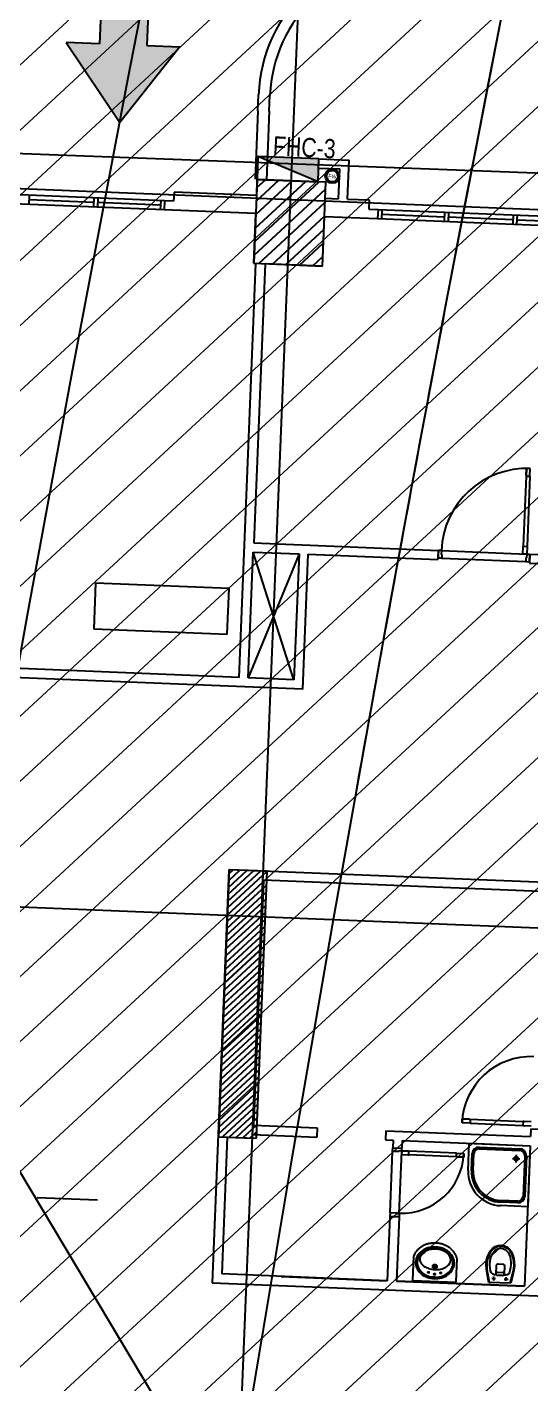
# Model space of a CAD drawing. Extents: x -678889171 to 586587, y -792238163 to 335485.
# Drawn here: x -678774048 to -678767444, y -791946020 to -791928249 of the extents above; entities that cross this region are included whole.
import ezdxf
from ezdxf.enums import TextEntityAlignment as Align

# ---------------------------------------------------------------- set-up
doc = ezdxf.new("R2010")
doc.units = 0
doc.header["$MEASUREMENT"] = 0
for name, color, linetype in [('A-FLOR-PATT', 252, 'Continuous'), ('A-SITE-PATT', 252, 'Continuous'), ('A-WALL', 252, 'Continuous')]:
    doc.layers.add(name, color=color, linetype=linetype)
doc.layers.add('BASEMENT3 LAYOUT$0$HATCH2', color=252, linetype='Continuous', lineweight=15)
doc.styles.add('Ground floor Towers$0$$Bas01-Rname$0$EN-SC', font='swissc.ttf')
doc.styles.add('Ground floor Towers$0$$Bas01-Rname$0$EN-SCL', font='swisscl.ttf')
doc.styles.add('Ground floor Towers$0$04-Ground Floor$0$V2-lower ground$0$LEVEL  FOR LICENSE LOWER GR$0$$LG- LEVEL$0$AR-SR', font='sarb.shx')
doc.styles.add('MtXpl_Arial_Unicode_', font='ARIALUNI.ttf')

# ---------------------------------------------------------------- blocks, each defined once
blk = doc.blocks.new('A$C61C61320')
at = {"layer": 'BASEMENT3 LAYOUT$0$HATCH2'}
h = blk.add_hatch(dxfattribs=at)
h.set_pattern_fill('ANSI31', color=256, scale=5000, style=0)
h.set_pattern_definition([(45, (1320016.062358054, 343948.7931753235), (-441.9417382415922, 441.9417382415922), [])])
h.paths.add_polyline_path([(11086.00013759569, 20764.88754983409), (-87874.57371154218, 20764.88754983409), (-87874.57371154218, -14411.92520058152), (11086.00013759569, -14411.92520058152)])
blk = doc.blocks.new('GR')
at = {"layer": 'A-FLOR-PATT'}
h = blk.add_hatch(color=256, dxfattribs=at)
h.dxf.hatch_style = 1
h.paths.add_polyline_path([(21576.7469316721, 256697.6416863799), (21142.19479972124, 256697.6416864097), (21142.19479993731, 258252.2625812888), (20519.82089398056, 258252.2625813186), (20519.82089383155, 256697.6416864693), (20085.2687619105, 256697.6416864693), (20831.00784666836, 255676.1290380955)])
blk.add_hatch(color=256, dxfattribs=at).paths.add_polyline_path([(22656.62808435335, 255305.378316625), (23456.62808435335, 255305.378316625), (23456.62808435335, 255005.378316625)])
for p, q in [((49525, 196905), (245.3918416806846, 272191.5239476775)), ((23105, 225220), (23105, 268485)), ((20519.82089398056, 258252.2625813186), (20519.82089383155, 256697.6416864693)), ((21142.19479993731, 258252.2625812888), (21142.19479972124, 256697.6416864097)), ((20519.82089383155, 256697.6416864693), (20085.2687619105, 256697.6416864693)), ((20085.2687619105, 256697.6416864693), (20831.00784666836, 255676.1290380955)), ((21576.7469316721, 256697.6416863799), (20831.00784666836, 255676.1290380955)), ((21142.19479972124, 256697.6416864097), (21576.7469316721, 256697.6416863799)), ((22631.07587639528, 255903.7706860236), (22631.07587639522, 256113.0376232085)), ((22781.07587639528, 255903.7706860236), (22781.07587639522, 256113.0376232085)), ((22631.07587639528, 255903.7706860236), (22631.07587639522, 255006.1949769671, -2.233923423716186e-07)), ((22781.07587639528, 255903.7706860236), (22781.07587639522, 255006.1949769671, -2.233923423716186e-07)), ((11156.56751948255, 255196.699353244), (93119.86647302075, 255419.2855674157)), ((11158.08562406938, 255197.9860199755), (93236.15672916308, 255420.6398325165)), ((23456.62808435335, 255305.378316625), (22656.62808435335, 255305.378316625)), ((22656.62808435335, 255305.378316625), (22656.62808435335, 255005.378316625)), ((23456.62808435335, 255005.378316625), (22656.62808435335, 255305.378316625)), ((22658.85198037428, 255306.1949404926), (22778.85198037428, 255306.1949404926)), ((23456.62808435335, 255306.1949404926), (23853.89288250389, 255306.1949404926)), ((23456.62808435335, 255186.1949404926), (23456.62808435335, 255306.1949404926)), ((23456.62808435335, 255005.378316625), (23456.62808435335, 255305.378316625)), ((23853.89288250389, 254796.1948138913), (23853.89288250389, 255306.1949404926)), ((23456.62808435335, 255186.1949404926), (23733.89288250389, 255186.1949404926)), ((23733.89288250389, 254795.3781949756), (23733.89288250389, 255186.1949404926)), ((22656.11677852478, 255006.1949404926), (22656.11677852479, 254796.1948188426)), ((22656.62808435335, 255005.378316625), (23456.62808435335, 255005.378316625)), ((22658.85198037428, 255005.378316625), (22658.85198037428, 253905.378316625)), ((23558.85198037428, 255005.378316625), (22658.85198037428, 255005.378316625)), ((22658.85198037419, 254898.2854199134), (22765.94487708597, 255005.3783166251)), ((22658.85198037419, 254721.5087246167), (22942.72157238261, 255005.3783166251)), ((22658.85198037419, 254544.7320293201), (23119.49826767924, 255005.3783166251)), ((22658.85198037419, 254367.9553340235), (23296.27496297588, 255005.3783166251)), ((22658.85198037419, 254191.1786387268), (23473.05165827251, 255005.3783166251)), ((22658.85198037419, 254014.4019434302), (23558.85198037419, 254914.4019434302)), ((23558.85198037428, 253905.378316625), (23558.85198037428, 255005.378316625)), ((58315, 254755), (-5985, 254755)), ((21455.77365616492, 254676.1949437684), (16056.90292327977, 254676.1949437463)), ((19680.77365616483, 254676.1949437682, 1.721584986934265e-08), (19680.77365616483, 254556.196742461, 1.721584986934265e-08)), ((20530.77365616515, 254676.1969560361, -1.800267252071571e-08), (20530.77365616514, 254556.1987547291, -1.800267252071571e-08)), ((20580.77365616514, 254676.1969560363, -1.800267252071571e-08), (20580.77365616514, 254556.1987547291, -1.800267252071571e-08)), ((21405.77365616492, 254676.1949437682, -1.721584592373406e-08), (21405.77365616492, 254556.1967424428, -1.721584592373406e-08)), ((21455.77365616492, 254676.1949437684), (21455.77365616492, 254556.1948188426)), ((21575.77365616492, 254676.1948188426), (21455.77365616492, 254676.1948188426)), ((22656.1167785248, 254796.1948188426), (21575.77365616492, 254796.1948188426)), ((21575.77365616492, 254796.1948188426), (21575.77365616492, 254676.1948188426)), ((22726.60504886584, 253905.3783166252), (23558.85198037419, 254737.6252481336)), ((23558.85198037428, 254796.194156923, -2.109626046174238e-08), (23733.89288250389, 254796.194546687, -8.673951717662414e-09)), ((23853.89288250389, 254796.1948138913), (24137.34937774473, 254796.1954450645, 1.995856267017845e-08)), ((24137.34937774473, 254796.1954450645), (24137.34937774473, 254676.1954450642)), ((24137.34937774473, 254676.1954450642), (24257.34937774294, 254676.1957122684, 3.078778942235461e-08)), ((24256.22060030595, 254676.1949437717, 3.079217643711663e-08), (29655.09133319111, 254676.1949437495, 3.079217643711663e-08)), ((24257.34937774473, 254676.1949136275), (24257.34937774473, 254556.1957122681)), ((24306.22060030595, 254676.1949437715, 1.357633051338257e-08), (24306.22060030595, 254556.1967424461, 1.357633051338257e-08)), ((25131.22060030574, 254676.1969560396, 1.278950391640092e-08), (25131.22060030574, 254556.1987547324, 1.278950391640092e-08)), ((25181.22060030572, 254676.1969560394, 1.278950391640092e-08), (25181.22060030574, 254556.1987547324, 1.278950391640092e-08)), ((26031.22060030604, 254676.1949437715, 4.800802630645928e-08), (26031.22060030604, 254556.1967424643, 4.800802630645928e-08)), ((26081.22060030603, 254676.1949437713, 4.800802630645928e-08), (26081.22060030604, 254556.1967424643, 4.800802630645928e-08)), ((21455.77365616542, 254556.1949437684), (16056.90292328026, 254556.1949437463)), ((20530.77365616515, 254616.1949437647), (19680.77365616483, 254616.1949437612)), ((21405.77365616492, 254616.1949437682), (20580.77365616514, 254616.1949437649)), ((22656.1167785248, 254556.1948188426), (21455.77365616492, 254556.1948188426)), ((22656.1167785248, 254556.1948188426), (22656.11677852483, 253905.3783166251)), ((22903.38174416247, 253905.3783166252), (23558.85198037419, 254560.8485528369)), ((23558.85198037427, 254556.1941569223, -2.281002596980218e-08), (24257.34937774473, 254556.1957122681, 3.078778942235291e-08)), ((23558.85198037427, 253905.378316625), (23558.85198037427, 254556.1941569223, 3.476237583180633e-09)), ((24256.22060030546, 254556.1949437717, 3.079217643711663e-08), (29655.09133319061, 254556.1949437495, 3.079217643711663e-08)), ((24306.22060030595, 254616.1949437715, 3.079217643711663e-08), (25131.22060030574, 254616.1949437681, 3.079217643711663e-08)), ((25181.22060030572, 254616.194943768, 3.079217643711663e-08), (26031.22060030604, 254616.1949437645, 3.079217643711663e-08)), ((26081.22060030604, 254616.1949437643, 3.079217643711663e-08), (26931.22060030604, 254616.1949437608, 3.079217643711663e-08)), ((23080.1584394591, 253905.3783166252), (23558.85198037419, 254384.0718575403)), ((23256.93513475574, 253905.3783166252), (23558.85198037419, 254207.2951622437)), ((23433.71183005237, 253905.3783166252), (23558.85198037419, 254030.518466947)), ((22656.11677852484, 253905.378316625), (22686.11665927805, 253905.378316625)), ((22658.85198037428, 253905.378316625), (23558.85198037428, 253905.378316625)), ((22686.11665927804, 248476.1967591683), (22686.11665927804, 253905.378316625)), ((23558.85198037427, 253905.378316625), (22806.11665927805, 253905.378316625)), ((22806.11665927805, 253905.3783166251), (22806.11665927804, 250246.196759169)), ((26388.71065486905, 251366.1967585214), (26338.71065486907, 251366.1967577123)), ((26338.71065486907, 251366.1967577123), (26338.71065627683, 251279.1967577124)), ((26338.71065627683, 251279.1967577124), (26338.71065486907, 251366.1967577123)), ((26338.71065486907, 251366.1967577123), (26338.71065648719, 251266.1967577124)), ((26388.71065648717, 251266.1967585215), (26388.71065486905, 251366.1967585214)), ((26338.71065648719, 251266.1967577124), (26388.71065648717, 251266.1967585215)), ((26338.71065648718, 251266.1967577124), (26338.71067137386, 250346.1967577126)), ((26388.71065648716, 251266.1967585215), (26388.71067137385, 250346.1967585217)), ((22806.11665927804, 250246.196759169), (25228.71067299195, 250246.196759169)), ((25228.71067299195, 250246.196759169), (25228.71067299195, 250126.196759169)), ((25228.7106746104, 250146.1967397516), (25228.71067299227, 250246.1967397516)), ((25268.71067299226, 250246.1967403988), (25228.71067299227, 250246.1967397516)), ((25268.71067299226, 250246.1967403988), (26388.71067299197, 250246.1967585217)), ((25268.71067299226, 250246.1967403988), (25268.71067380132, 250196.1967403988)), ((26338.71067137386, 250346.1967577126), (26388.71067137385, 250346.1967585217)), ((26338.71067158422, 250333.1967577126), (26338.71067137386, 250346.1967577126)), ((26338.71067299198, 250246.1967577126), (26338.71067158422, 250333.1967577126)), ((26388.71067299197, 250246.1967585217), (26338.71067299198, 250246.1967577126)), ((26388.71067137385, 250346.1967585217), (26388.71067299197, 250246.1967585217)), ((26388.71067299196, 250246.1967585217), (26388.71067380102, 250196.1967585217)), ((26388.71067299196, 250246.1967585217), (26428.71067299195, 250246.196759169)), ((26428.71067299195, 250246.196759169), (26748.71067299195, 250246.196759169)), ((26428.71067461007, 250146.196759169), (26428.71067299195, 250246.196759169)), ((26428.71067299195, 250246.196759169), (26428.71067299195, 250126.196759169)), ((22806.11665927804, 250126.1967755901), (23406.11661411898, 250126.19677559)), ((22806.11665927804, 248476.1967591683), (22806.11665927805, 250126.1967755901)), ((23406.11661411898, 250126.19677559), (22806.116659279, 248476.196759168)), ((23406.11661411898, 248476.196759168), (22806.116659279, 250126.19677559)), ((23406.11661411898, 250126.1967755901), (23406.11661411898, 248476.1967591683)), ((23526.11689777159, 248356.1967625763), (23526.11689777159, 250126.196759169)), ((23526.11689777159, 250126.196759169), (25228.71067299195, 250126.196759169)), ((25278.71067461038, 250146.1967405607), (25228.7106746104, 250146.1967397516)), ((25268.71067380132, 250196.1967403988), (25278.71067380132, 250196.1967405606)), ((25278.71067380132, 250196.1967405606), (25278.71067461038, 250146.1967405607)), ((25278.71067461037, 250146.1967405607), (26378.71067461008, 250146.19675836)), ((26378.71067380102, 250196.1967583599), (26378.71067461008, 250146.19675836)), ((26388.71067380102, 250196.1967585217), (26378.71067380102, 250196.1967583599)), ((26378.71067461008, 250146.19675836), (26428.71067461007, 250146.196759169)), ((26428.71067299195, 250126.196759169), (27188.71067299195, 250126.196759169)), ((22507.08061142786, 249636.3627278721), (20757.08098166853, 249636.3627278721)), ((20757.08098166853, 249636.3627278721), (20757.08098166853, 249036.3627278721)), ((22507.08061142786, 249036.3627278721), (22507.08061142786, 249636.3627278721)), ((20757.08098166853, 249036.3627278721), (22507.08061142786, 249036.3627278721)), ((22686.11665927804, 248476.1967591683), (19443.07875332521, 248476.1967591683)), ((23406.11661411898, 248476.1967591683), (22806.11665927804, 248476.1967591683)), ((23526.11689777159, 248356.1967625763), (19443.07875332521, 248356.1968155094)), ((30961.30456203951, 245956.1905616907), (22656.11677852474, 245956.1905616908)), ((22656.11677852474, 245956.1905616908), (22656.11677852474, 240541.5649871523)), ((22658.85198037434, 245955.3686088789), (22658.85198037434, 242455.3686088789)), ((23158.85198037434, 245955.3684376106), (22658.85198037434, 245955.3686088789)), ((22658.8519803743, 245904.4673244365), (22709.75324738103, 245955.3685914432)), ((22658.8519803743, 245814.6647632258), (22799.5557778311, 245955.3685606826)), ((22658.85198037428, 245724.8622020151), (22889.35830828117, 245955.368529922)), ((22658.85198037428, 245635.0596408044), (22979.16083873122, 245955.3684991613)), ((22658.85198037431, 245545.2570795937), (23068.96336918129, 245955.3684684007)), ((22658.8519803743, 245455.454518383), (23158.76589963135, 245955.3684376401)), ((23158.85198037434, 242455.3684376106), (23158.85198037434, 245955.3684376106)), ((22658.8519803743, 245365.6519571723), (23158.85198037435, 245865.6519571724)), ((26748.71067028212, 245836.1905616907), (23112.13175850685, 245836.1905616908)), ((23112.13175850685, 245836.1905616908), (23112.13175850686, 242623.8802884625)), ((22658.8519803743, 245275.8493959616), (23158.85198037438, 245775.8493959617)), ((22658.85198037428, 245186.0468347509), (23158.85198037437, 245686.046834751)), ((22658.85198037428, 245096.2442735402), (23158.85198037437, 245596.2442735403)), ((22658.85198037431, 245006.4417123295), (23158.85198037437, 245506.4417123296)), ((58315, 245355), (-5250, 245355)), ((22658.8519803743, 244916.6391511189), (23158.85198037435, 245416.6391511189)), ((22658.8519803743, 244826.8365899082), (23158.85198037435, 245326.8365899082)), ((22658.8519803743, 244737.0340286975), (23158.85198037438, 245237.0340286975)), ((22658.85198037428, 244647.2314674868), (23158.85198037437, 245147.2314674869)), ((22658.85198037428, 244557.4289062761), (23158.85198037437, 245057.4289062762)), ((22658.85198037431, 244467.6263450654), (23158.85198037437, 244967.6263450655)), ((22658.8519803743, 244377.8237838547), (23158.85198037435, 244877.8237838548)), ((22658.8519803743, 244288.021222644), (23158.85198037435, 244788.0212226441)), ((22658.8519803743, 244198.2186614333), (23158.85198037438, 244698.2186614334)), ((22658.85198037428, 244108.4161002226), (23158.85198037437, 244608.4161002227)), ((22658.85198037428, 244018.6135390119), (23158.85198037437, 244518.613539012)), ((22658.85198037431, 243928.8109778012), (23158.85198037437, 244428.8109778013)), ((22658.8519803743, 243839.0084165906), (23158.85198037435, 244339.0084165906)), ((22658.8519803743, 243749.2058553799), (23158.85198037435, 244249.2058553799)), ((22658.8519803743, 243659.4032941692), (23158.85198037438, 244159.4032941692)), ((22658.85198037428, 243569.6007329585), (23158.85198037437, 244069.6007329586)), ((22658.85198037428, 243479.7981717478), (23158.85198037437, 243979.7981717479)), ((22658.85198037431, 243389.9956105371), (23158.85198037437, 243889.9956105372)), ((22658.8519803743, 243300.1930493264), (23158.85198037435, 243800.1930493265)), ((22658.8519803743, 243210.3904881157), (23158.85198037435, 243710.3904881158)), ((22658.8519803743, 243120.587926905), (23158.85198037438, 243620.5879269051)), ((22658.85198037428, 243030.7853656943), (23158.85198037437, 243530.7853656944)), ((22658.85198037428, 242940.9828044836), (23158.85198037437, 243440.9828044837)), ((22658.85198037431, 242851.1802432729), (23158.85198037437, 243351.180243273)), ((22658.8519803743, 242761.3776820623), (23158.85198037435, 243261.3776820623)), ((22658.8519803743, 242671.5751208516), (23158.85198037438, 243171.5751208516)), ((22658.8519803743, 242581.7725596409), (23158.85198037438, 243081.7725596409)), ((22658.85198037428, 242491.9699984302), (23158.85198037437, 242991.9699984303)), ((22712.03999857107, 242455.3554554163), (23158.8519803744, 242902.1674372196)), ((22801.82035698809, 242455.3332526226), (23158.85198037437, 242812.3648760089)), ((25843.44765294148, 242765.9857003465), (25843.44765294148, 242818.617271122)), ((25843.44765294148, 242818.617271122), (25935.02658609083, 242818.617271122)), ((25935.02658609083, 242818.617271122), (25843.44765294148, 242818.617271122)), ((25843.44765294148, 242818.617271122), (25948.71079449265, 242818.617271122)), ((25948.71079449265, 242765.9857003465), (25843.44765294148, 242765.9857003465)), ((25948.71079449265, 242818.617271122), (25948.71079449265, 242765.9857003465)), ((25948.71079449265, 242818.617271122), (26643.44752873052, 242818.617271122)), ((25948.71079449265, 242765.9857003465), (26643.44752873052, 242765.9857003465)), ((26643.44752873052, 242818.617271122), (26643.44752873052, 242765.9857003465)), ((26657.13173713189, 242818.617271122), (26643.44752873052, 242818.617271122)), ((26643.44752873052, 242765.9857003465), (26748.71067028158, 242765.9857003465)), ((26748.71067028158, 242818.617271122), (26657.13173713189, 242818.617271122)), ((22891.60071540506, 242455.3110498289), (23158.85198037435, 242722.5623147982)), ((22981.38107382205, 242455.2888470351), (23158.85198037438, 242632.7597535875)), ((23112.13175850686, 242623.8802884625), (23948.71067028213, 242623.8802884626)), ((23948.71067028213, 242623.8802884625), (23948.71067028214, 242503.8802884624)), ((24848.71067028213, 242623.8802884625), (24848.71067028213, 242503.8802884624)), ((24848.71067028213, 242623.8802884626), (26748.71067028213, 242623.8802884625)), ((26748.71067028213, 242723.8802884625), (26748.71067028213, 242623.8802884626)), ((26748.71067028213, 242723.8802884625), (26868.71067028213, 242723.8802884625)), ((22658.85198037434, 242455.3686088789), (23158.85198037434, 242455.3684376106)), ((22776.11677852474, 242456.1851870753), (22776.11677852474, 240661.5720918537)), ((22776.11677852474, 242456.1851870753), (23106.11940466872, 242456.1850614785)), ((23071.16143223907, 242455.2666442415), (23158.85198037438, 242542.9571923768)), ((23106.11677852483, 242503.8802884625), (23948.71067028214, 242503.8802884624)), ((23106.11940466872, 242456.1850614785), (23106.11677852483, 242503.8802884625)), ((24848.71067028213, 242503.8802884624), (24948.71067028213, 242503.8802884624)), ((24948.71067028213, 242503.8802884625), (24948.71067028213, 242403.8802884625)), ((24948.71067028213, 242403.8802884625), (25068.71067028213, 242403.8802884624)), ((24948.71067821333, 242403.8366593303), (25068.71067028202, 242403.8802884622)), ((24948.72790023632, 242356.4682487627), (24948.71067821333, 242403.8366593303)), ((25068.71067028213, 242503.8802884625), (25068.71067028213, 242403.8802884625)), ((25068.71067028213, 242503.8802884625), (26748.71067028213, 242503.8802884625)), ((25068.72444790043, 242365.9855600081), (25068.71067028202, 242403.8802884622)), ((25948.71067049945, 242148.3247324436), (25948.71067029282, 242503.8802879968)), ((25948.71067029282, 242503.8802879968), (26748.71067028772, 242503.8802884618)), ((26082.04400365113, 242459.4358436302), (26615.37733698107, 242459.4358439401)), ((26082.04400366405, 242437.2136214081), (26615.37733699398, 242437.2136217181)), ((26748.71067028213, 242503.8802884625), (26748.71067028213, 240661.5720918538)), ((26748.71067028772, 242503.8802884618), (26748.71067075266, 241703.8802884669)), ((25036.35948074656, 242356.5001095129), (24948.72790023632, 242356.4682487627)), ((24949.02067462733, 241551.2052691191), (24948.72790023632, 242356.4682487627)), ((25068.72444790043, 242365.9855600081), (25036.35603634198, 242365.9737916265)), ((25036.35603634198, 242365.9737916265), (25036.35948074656, 242356.5001095129)), ((25163.46126903495, 242366.0200040541), (25068.72444790043, 242365.9855600081)), ((25068.72444790043, 242365.9855600081), (25068.74166992342, 242318.6171494409)), ((25069.02411110065, 241541.7752161374), (25068.72444790043, 242365.9855600081)), ((25068.74166992342, 242318.6171494409), (25151.16270431073, 242318.6471157609)), ((25151.16270431073, 242318.6471157609), (25163.47849105793, 242318.6515934869)), ((25788.72428852308, 242366.2473347577), (25163.46126903495, 242366.0200040541)), ((25163.47849105793, 242318.6515934869), (25163.46126903495, 242366.0200040541)), ((25788.74151054607, 242318.8789241905), (25163.47849105793, 242318.6515934869)), ((25788.72428852308, 242366.2473347577), (25883.46110965771, 242366.2817788037)), ((25788.74151054607, 242318.8789241905), (25788.72428852308, 242366.2473347577)), ((25883.4783316807, 242318.9133682365), (25788.74151054607, 242318.8789241905)), ((25883.4783316807, 242318.9133682365), (25801.05729729374, 242318.8834019165)), ((25801.05729729374, 242318.8834019165), (25883.4783316807, 242318.9133682365)), ((25883.46110965771, 242366.2817788037), (25883.4783316807, 242318.9133682365)), ((25993.15511494362, 242148.3247324694), (25993.15511481447, 242370.5469546902)), ((26015.3773371657, 242148.3247324823), (26015.37733703655, 242370.5469547031)), ((26682.04400369897, 242370.5469550905), (26682.04400400892, 241837.2136217606)), ((26704.26622592105, 242370.5469551035), (26704.26622623101, 241837.2136217735)), ((26615.37733738143, 241770.5469550556), (26393.15511516062, 241770.5469549265)), ((26615.37733739434, 241748.3247328335), (26393.15511517353, 241748.3247327044)), ((26748.71067075266, 241703.8802884669), (26393.15511519937, 241703.8802882602)), ((20316.33870204818, 241564.549808227), (21109.01647860371, 241564.549808227)), ((25036.65225513757, 241551.2371298694), (24949.02067462733, 241551.2052691191)), ((24949.02067462733, 241551.2052691191), (24949.03789665032, 241503.8368585519)), ((25036.6556995422, 241541.7634477558), (25036.65225513757, 241551.2371298694)), ((25069.02411110065, 241541.7752161374), (25036.6556995422, 241541.7634477558)), ((25069.02411110065, 241541.7752161374), (25069.037888719, 241503.8804876838)), ((24948.71067028213, 241503.8802884625), (24948.71067028213, 240661.5720918537)), ((24948.71067028213, 241503.8802884624), (25068.71067028213, 241503.8802884624)), ((24949.03789665032, 241503.8368585519), (25069.037888719, 241503.8804876838)), ((25069.037888719, 241503.8804876838), (24949.03789665032, 241503.8368585519)), ((25068.85887565557, 241503.8804225989), (24949.03789665032, 241503.8368585519)), ((25068.71067028213, 241503.8802884625), (25068.71067028213, 240661.5720918537)), ((26310.36119555946, 241140.127558179), (26342.83126368573, 241165.0083908281)), ((26342.83126368573, 241165.0083908281), (26380.85040814801, 241181.0707787188)), ((26346.71316129842, 241154.5379801575), (26383.06300918912, 241170.0330760958)), ((26380.85040814801, 241181.0707787188), (26424.37956241384, 241186.1019022452)), ((26383.06300918912, 241170.0330760958), (26424.94341670928, 241175.0826739792)), ((26424.37956241384, 241186.1019022452), (26446.42335584869, 241184.4962325545)), ((26424.94341670928, 241175.0826739792), (26446.4448731865, 241173.4759454241)), ((26446.42335584869, 241184.4962325545), (26467.38895597658, 241179.5693427967)), ((26446.4448731865, 241173.4759454241), (26466.30410589823, 241168.5468954015)), ((26466.30410589823, 241168.5468954015), (26501.60997817351, 241152.0853371297)), ((26467.38895597658, 241179.5693427967), (26504.34459155735, 241162.5686666148)), ((26504.34459155735, 241162.5686666148), (26535.2660871659, 241136.162896649)), ((25280.61928399389, 240998.4458531231, 6.694302269673274e-07), (25280.61928361803, 240678.0354521524, 2.231434089891085e-07)), ((25845.55051110886, 240998.4458524494, -2.715124827439385e-07), (25845.55051073301, 240678.0354514897, 2.231434089891085e-07)), ((26235.24765569241, 240934.3693229442), (26237.91229535629, 240980.6902791789)), ((26237.91229535629, 240980.6902791789), (26247.19564858599, 241025.8960934745)), ((26247.19564858599, 241025.8960934745), (26262.53576038461, 241068.9226838977)), ((26248.94550139056, 240974.0952855651), (26257.12460503749, 241018.2142656362)), ((26257.12460503749, 241018.2142656362), (26271.38220313355, 241060.1323708843)), ((26262.53576038461, 241068.9226838977), (26283.41736665974, 241107.0139623075)), ((26271.38220313355, 241060.1323708843), (26291.15854326606, 241097.6574586227)), ((26283.41736665974, 241107.0139623075), (26310.36119555946, 241140.127558179)), ((26284.77990898129, 240975.8139635768), (26291.84942609745, 241021.5794878687)), ((26291.15854326606, 241097.6574586227), (26316.45582799724, 241129.6614679188)), ((26291.84942609745, 241021.5794878687), (26308.85671664905, 241066.2580442637)), ((26308.85671664905, 241066.2580442637), (26327.53850695834, 241097.7284912518)), ((26316.45582799724, 241129.6614679188), (26346.71316129842, 241154.5379801575)), ((26327.53850695834, 241097.7284912518), (26350.6370346626, 241122.569332206)), ((26350.6370346626, 241122.569332206), (26379.26184395038, 241139.1557164515)), ((26379.26184395038, 241139.1557164515), (26414.54527376273, 241145.2988052638)), ((26414.54527376273, 241145.2988052638), (26445.41941429274, 241143.1463443915)), ((26445.41941429274, 241143.1463443915), (26471.88312189472, 241133.2840578466)), ((26471.88312189472, 241133.2840578466), (26494.51894371941, 241117.3401000279)), ((26494.51894371941, 241117.3401000279), (26516.06237594847, 241094.235134013)), ((26501.60997817351, 241152.0853371297), (26530.88166814218, 241126.2403784413)), ((26516.06237594847, 241094.235134013), (26532.10214521291, 241067.8003071101)), ((26530.88166814218, 241126.2403784413), (26555.19851271193, 241093.7475155104)), ((26532.10214521291, 241067.8003071101), (26543.74563548862, 241037.5171360905)), ((26535.2660871659, 241136.162896649), (26560.69035808337, 241103.129857003)), ((26543.74563548862, 241037.5171360905), (26551.51141477803, 241004.4496178756)), ((26551.51141477803, 241004.4496178756), (26555.44066747672, 240969.7258981116)), ((26555.19851271193, 241093.7475155104), (26572.90956261945, 241055.7532836861)), ((26560.69035808337, 241103.129857003), (26580.07396604149, 241064.0325191593)), ((26572.90956261945, 241055.7532836861), (26586.22543481211, 241013.3466771597)), ((26580.07396604149, 241064.0325191593), (26593.93433541158, 241020.5206042301)), ((26586.22543481211, 241013.3466771597), (26593.47149575537, 240968.6937824836)), ((26593.93433541158, 241020.5206042301), (26602.2888816194, 240974.7851957995)), ((26239.78163717194, 240867.6921680399), (26235.24765569241, 240934.3693229442)), ((26250.91387377394, 240810.3778212875), (26239.78163717194, 240867.6921680399)), ((26246.27870150666, 240928.8806967168), (26248.94550139056, 240974.0952855651)), ((26250.26822816562, 240863.2871567886), (26246.27870150666, 240928.8806967168)), ((26260.85486633131, 240807.6421489647), (26250.26822816562, 240863.2871567886)), ((26264.81961416599, 240754.7392941388), (26250.91387377394, 240810.3778212875)), ((26286.92370482456, 240693.0425771901), (26260.85486633131, 240807.6421489647)), ((26283.7660915468, 240928.4115525713), (26284.77990898129, 240975.8139635768)), ((26287.72872153333, 240876.5933716455), (26283.7660915468, 240928.4115525713)), ((26293.29481865577, 240847.9470450422), (26287.72872153333, 240876.5933716455)), ((26306.01332547372, 240822.6121049103), (26293.29481865577, 240847.9470450422)), ((26325.35601660423, 240804.4706674869), (26306.01332547372, 240822.6121049103)), ((26337.49453112333, 240798.4201709985), (26325.35601660423, 240804.4706674869)), ((26365.06416389566, 240911.0835120517), (26365.06416396361, 240816.0835120517)), ((26385.06416395165, 240831.0835120609), (26460.06416393528, 240831.0835121322)), ((26455.06416387847, 240936.0835121143), (26390.06416387847, 240936.0835120696)), ((26480.06416396361, 240816.0835121322), (26480.06416389567, 240911.0835121322)), ((26517.73920695978, 240802.0695238071), (26494.04111131123, 240795.4284101201)), ((26535.89250431081, 240815.3380409061), (26517.73920695978, 240802.0695238071)), ((26542.49071709866, 240824.7225425444), (26535.89250431081, 240815.3380409061)), ((26546.3295376786, 240836.3143996806), (26542.49071709866, 240824.7225425444)), ((26555.03501644306, 240899.7199835409), (26546.3295376786, 240836.3143996806)), ((26556.61590732441, 240934.4544620334), (26555.03501644306, 240899.7199835409)), ((26555.44066747672, 240969.7258981116), (26556.61590732441, 240934.4544620334)), ((26582.22311794828, 240807.7272881134), (26556.42161930277, 240693.02540184)), ((26591.58932140032, 240810.5006580749), (26567.00126005863, 240693.0254017743)), ((26592.59670057618, 240861.2004778727), (26582.22311794828, 240807.7272881134)), ((26601.39561208311, 240865.6431444653), (26591.58932140032, 240810.5006580749)), ((26596.33759185462, 240922.9476576814), (26592.59670057618, 240861.2004778727)), ((26593.47149575537, 240968.6937824836), (26596.33759185462, 240922.9476576814)), ((26605.13438551341, 240928.4749981741), (26601.39561208311, 240865.6431444653)), ((26602.2888816194, 240974.7851957995), (26605.13438551341, 240928.4749981741)), ((24948.71067028213, 240661.5720918537), (22776.11677852474, 240661.5720918538)), ((23556.11677852477, 240661.5746948851), (24948.71067028213, 240661.5743065983)), ((25068.71067028213, 240661.5742731396), (26748.71067028212, 240661.5738047173)), ((26748.71067028213, 240661.5720918538), (25068.71067028213, 240661.5720918537)), ((25280.61928361803, 240678.0354521524, 2.231434089891085e-07), (25845.55051073301, 240678.0354514897, 2.231434089891017e-07)), ((26278.12706809072, 240693.0254015755), (26264.81961416599, 240754.7392941388)), ((26567.00126005863, 240693.0254017743), (26278.12706809072, 240693.0254015755)), ((26366.81747315939, 240745.2204889734), (26315.01344613537, 240745.3216373057)), ((26335.96057189367, 240751.8972738267), (26333.19258124959, 240745.2861422042)), ((26333.19258124959, 240745.2861422042), (26335.93473417809, 240738.6642518636)), ((26335.93473417809, 240738.6642518636), (26342.54586583789, 240735.8962612493)), ((26342.58246221192, 240754.6394267775), (26335.96057189367, 240751.8972738267)), ((26351.84035876855, 240795.1507602192), (26337.49453112333, 240798.4201709985)), ((26342.54586583789, 240735.8962612493), (26349.16775616347, 240738.6384141406)), ((26342.56416404808, 240721.0145348603), (26342.56416400038, 240771.1915510192)), ((26349.19359387905, 240751.8714361036), (26342.58246221192, 240754.6394267775)), ((26349.16775616347, 240738.6384141406), (26351.93574680023, 240745.2495458226)), ((26351.93574680023, 240745.2495458226), (26349.19359387905, 240751.8714361036)), ((26411.37590500334, 240790.8415181238), (26351.84035876855, 240795.1507602192)), ((26390.06416398081, 240791.0835120696), (26455.06416398081, 240791.0835121143)), ((26467.60324145731, 240792.0576747617), (26411.37590500334, 240790.8415181238)), ((26494.04111131123, 240795.4284101201), (26467.60324145731, 240792.0576747617)), ((26478.31085489075, 240745.2204890794), (26530.11488191457, 240745.3216375101)), ((26493.19258124989, 240745.2495459569), (26495.93473415844, 240751.871436243)), ((26495.9605718992, 240738.6384142801), (26493.19258124989, 240745.2495459569)), ((26495.93473415844, 240751.871436243), (26502.54586582033, 240754.6394269296)), ((26502.58246222998, 240735.8962614014), (26495.9605718992, 240738.6384142801)), ((26502.54586582033, 240754.6394269296), (26509.16775614378, 240751.8972739913)), ((26502.56416404808, 240721.0145350124), (26502.56416400039, 240771.1915511712)), ((26509.19359388454, 240738.6642520283), (26502.58246222998, 240735.8962614014)), ((26509.16775614378, 240751.8972739913), (26511.93574680042, 240745.286142374)), ((26511.93574680042, 240745.286142374), (26509.19359388454, 240738.6642520283)), ((22656.11677852474, 240541.5649871523), (33054.22239798147, 240541.5714123426))]:
    blk.add_line(p, q, dxfattribs=at)
at = {"layer": 'A-FLOR-PATT', "ltscale": 50}
for p, q in [((26522.04400372582, 242326.1025105534), (26619.82178150297, 242326.1025106102)), ((26570.93289258598, 242374.9913994704), (26570.93289264281, 242277.2136216932))]:
    blk.add_line(p, q, dxfattribs=at)
at = {"layer": 'A-FLOR-PATT', "extrusion": (1.66558806342256e-09, -3.138174507951041e-10, -1)}
for p, q in [((25483.77817903446, 240808.5763830566, 1.1028319730421e-07), (25483.53052252477, 240776.5564268258, 1.199191249086556e-07)), ((25527.46388973275, 240871.9971135263, 1.63143063715308e-07), (25599.51094554344, 240871.9971959176, 2.831437542629086e-07)), ((25563.48745890827, 240835.9736262056, 2.344482895815165e-07), (25563.48737654673, 240908.0206835362, 2.118385283515973e-07)), ((25643.87795905582, 240807.3381017003, 3.773320742813044e-07), (25643.63030260574, 240775.3181447543, 3.869680019308528e-07)), ((25467.64437278344, 240792.690233196, 8.839627335737549e-08), (25499.66432877579, 240792.4425765671, 1.418060487861011e-07)), ((25547.53947749047, 240772.0586192329, 2.279431666065075e-07), (25579.55943351262, 240771.8109630213, 2.813529419589052e-07)), ((25563.6732837117, 240787.9447694511, 2.498300905915059e-07), (25563.42562747023, 240755.9248129223, 2.594660182930959e-07)), ((25627.7441528644, 240791.4519515417, 3.554451505495756e-07), (25659.76410888658, 240791.2042948532, 4.08854926023404e-07))]:
    blk.add_line(p, q, dxfattribs=at)
at = {"layer": 'A-FLOR-PATT'}
for centre, radius in [((23640.41506231563, 255087.6523366723), 93.75), ((23640.41506231563, 255087.6523366723), 75.00000000000001), ((26570.9328926144, 242326.1025105818), 26.66666666649688), ((26570.9328926144, 242326.1025105818), 17.77777777766459)]:
    blk.add_circle(centre, radius, dxfattribs=at)
for centre, radius, start, end in [((632160.654919429, 163506.251165366), 618245.8226879981, 171.0764646735087, 189.9103746877842), ((632160.654919429, 163506.251165366), 613595.8226879981, 171.0737824436527, 189.9862451256833), ((632160.654919429, 163506.251165366), 613595.8226879981, 171.0737824434468, 172.1739483890306), ((24631.07587639525, 256113.0376232085), 2000, 89.81537052749685, 180), ((24631.07587639525, 256113.0376232085), 1850, 89.81537052749685, 180), ((632160.654919429, 163506.251165366), 605195.8226879981, 171.0737824436527, 190.1263033448895), ((23640.41506231563, 255087.6523366723), 84.37500000000196, 175.6329810663366, 355.6329810663366), ((23640.41506231563, 255087.6523366723), 84.37500000000196, 355.6329810663366, 175.6329810663366), ((26388.71067299197, 250246.1967585217), 1119.999999999704, 90.00000092714482, 180.0000009271448), ((26748.71067028158, 242765.9857003465), 905.2630173409412, 90, 180), ((26082.04400370279, 242370.5469547418), 88.88888888832298, 90.00000003329842, 180.0000000332984), ((26082.04400370279, 242370.5469547418), 66.66666666624224, 90.00000003329842, 180.0000000332922), ((26615.37733703273, 242370.5469550518), 88.88888888832298, 3.329842284901378e-08, 90.00000003329842), ((26615.37733703272, 242370.5469550518), 66.66666666624951, 3.329216962406198e-08, 90.00000003329217), ((25068.72444790043, 242365.9855600081), 814.7367156066392, 270.0208313770669, 0.02083137039559475), ((26393.15511494107, 242148.3247327018), 444.4444444416149, 180.0000000332984, 270.0000000332984), ((26393.15511494107, 242148.3247327019), 399.999999997468, 180.0000000333005, 270.0000000332979), ((26393.15511494106, 242148.3247327018), 377.7777777753654, 180.0000000332995, 270.0000000332996), ((26615.37733734268, 241837.2136217219), 88.88888888832298, 270.0000000332984, 3.329842284901378e-08), ((26615.37733734268, 241837.2136217219), 66.6666666662386, 270.0000000333015, 3.329216962406742e-08), ((26390.06416389567, 240911.0835120696), 24.99999999999981, 89.99999996998453, 180), ((26390.06416396362, 240816.0835120696), 25.00000000000173, 180, 269.9999999699845), ((26385.06416394339, 240841.0835120609), 10.00000000000501, 180, 269.9999999697761), ((26455.06416389567, 240911.0835121143), 25.00000000000173, 0, 89.99999996998453), ((26455.06416396359, 240816.0835121143), 24.99999999999981, 269.9999999699845, 0), ((26460.06416392457, 240841.0835121322), 10.00000000000137, 269.9999999697761, 0)]:
    blk.add_arc(centre, radius, start, end, dxfattribs=at)
for centre, major_axis, ratio, start_param, end_param in [((25480.75289883504, 240920.0296900934, 7.02683342665637e-08), (-3.024906205423353, -171.6764590291339, 4.883682106532627e-08), 0.9999999796410862, 4.261930806223291, 4.730013163976646), ((25520.50312962573, 240899.934039603, 1.427822099310732e-07), (-9.891191437904077, -216.0179452535556, 5.131555051346655e-08), 0.999999978069948, 3.873768438931086, 4.290069611041106), ((25482.36642807107, 240920.6638549014, 7.275679727860401e-08), (-2.023845379564644, -151.6765335516262, 4.422785039819223e-08), 0.9999999757375425, 4.249914716306383, 4.717997072149537), ((25521.95991932837, 240900.2611237846, 1.451059768842394e-07), (23.43123206699601, -194.8272669939096, 1.001669767154772e-07), 0.9999999797312895, 3.700579335359175, 4.116880510183186), ((25452.39469861928, 240966.9271108973, 8.31802549133093e-09), (-4.218174341281719, -90.3813273369272, 2.133749691207818e-08), 0.9999999782438542, 4.190880200379846, 4.751291714614235), ((25506.08113430026, 240932.6560692496, 1.084923626292127e-07), (-3.429614369715859, -154.1340807328354, 4.26576395398834e-08), 0.9999999777368772, 3.739532297271304, 4.166490361519116), ((25546.29324267285, 240868.4570972062, 1.956159281682674e-07), (29.45776496045409, -255.2431259041981, 1.291642487974669e-07), 0.9999999753848836, 3.353874541305977, 3.713109391863286), ((25547.50561554228, 240868.5854985436, 1.975949475333178e-07), (24.29755485644171, -235.6751006845086, 1.144286766519349e-07), 0.9999999757178454, 3.358301609702755, 3.717536460237543), ((25541.13127257847, 240878.6521220615, 1.838188358062526e-07), (59.70513974727803, -210.2400949514957, 1.654211787406396e-07), 0.9999999499612999, 3.124047846335187, 3.440584497596296), ((25565.90171822673, 240796.4183178007, 2.508825971629865e-07), (-3.630506314827387, -331.4681066107145, 9.797354825430255e-08), 0.9999999778637663, 3.161043487290933, 3.465901985548386), ((25563.91333308779, 240818.9811989752, 2.404901406218225e-07), (164.7594839271071, 237.6439247684002, 1.998446190968859e-07), 0.9999999932109745, 0.5984835737711545, 0.925661515714733), ((25563.71597727481, 240793.4646972507, 2.481689507789971e-07), (-52.90111645695558, -302.0868072480168, 6.688643656972413e-09), 0.9999999871391505, 3.307219425883543, 3.574109530330856), ((25574.66507360678, 240885.1151849563, 2.376441126946057e-07), (-0.3046106961568942, -243.0549941114804, 7.576754271557296e-08), 0.9999999799001368, 2.773338455884474, 3.19050935196745), ((25563.91333308779, 240818.9811989752, 2.404901406218225e-07), (-16.51979367810075, -288.6995297542893, 6.308377931278747e-08), 0.9999999765280009, 2.863839499194309, 3.191017448478649), ((25587.61565464111, 240878.292591249, 2.613554946740078e-07), (-11.08131947526929, -218.2723200459346, 5.004074961096723e-08), 0.9999999792320436, 2.601156395298045, 2.917693036084659), ((25581.08636433839, 240868.3257702434, 2.536081490305194e-07), (96.44243165419509, -216.4069839751399, 2.285456510160062e-07), 0.9999999786434483, 2.028212453369431, 2.387447295935782), ((25579.8749958374, 240868.457305656, 2.5154923002995e-07), (-28.66692702995369, -255.3331558838497, 3.238070860684063e-08), 0.9999999758917847, 2.566990492233155, 2.926225342660101), ((25623.49693028086, 240931.7479240738, 3.043437028130354e-07), (-16.12917467557351, -153.3262100018379, 2.125187955035864e-08), 0.9999999789526467, 2.228283239603162, 2.655241305256733), ((25607.11896129842, 240899.6024663523, 2.871525587734777e-07), (16.75793805336911, -195.514343458821, 8.926763444739105e-08), 0.999999978082223, 1.945641312617991, 2.361942483769679), ((25605.66471865219, 240899.9345674609, 2.84626170223727e-07), (-22.94906638950581, -215.0230879092816, 2.925430626472927e-08), 0.9999999798686525, 2.145210766962645, 2.561511941783565), ((25677.7070457607, 240965.1844464216, 3.841424599464391e-07), (12.2560172819442, -89.6457891613655, 4.854588911904144e-08), 0.9999999694587176, 1.427188379515184, 1.98759988794231), ((25647.02330445449, 240919.3903266896, 3.47406980420066e-07), (6.32391546380779, -151.5581568115629, 5.809463252842069e-08), 0.9999999750494238, 1.521360235715126, 1.989442590570832), ((25645.41470014343, 240920.0307110083, 3.445267445785702e-07), (2.0706320284257, -171.6906206413037, 5.732833288536879e-08), 0.9999999784476536, 1.558742859555083, 2.02682521641133), ((25480.75289883504, 240920.0296900934, 7.02683342665637e-08), (9.217514779678263, -171.4555175643998, 6.915831603826748e-08), 0.9999999722352878, 4.658686498353367, 5.126768852304175), ((25520.50288053492, 240940.1258332235, 1.301689088365126e-07), (-8.376703924790275, -216.0819728475371, 5.38581558138355e-08), 0.9999999784650307, -1.063960848176168, -0.6476596748284257), ((25482.36642807107, 240920.6638549014, 7.275679727860401e-08), (-11.28137178284886, -151.2699476775783, 2.868103118154087e-08), 0.9999999838951139, -1.504090669017218, -1.036008309342965), ((25522.27077110795, 240940.4517153579, 1.330112187725368e-07), (6.018394323111251, -196.1388941570484, 7.157597351167879e-08), 0.9999999782942829, -1.141122977869973, -0.7248218057367015), ((25452.39469861928, 240966.9271108973, 8.31802549133093e-09), (-1.476483160913146, -90.467658827709, 2.593111734405127e-08), 0.9999999800487053, -1.562211496579579, -1.001799980634272), ((25506.60481424809, 241000.3636326492, 8.811678278432916e-08), (-1.153568460043886, -154.1679159321947, 4.645921251484417e-08), 0.999999979462649, -1.01063668929878, -0.5836786249526544), ((25542.48608988783, 241053.8189656527, 1.311049910447875e-07), (-0.8358605114694401, -218.5518308768923, 6.719317914179865e-08), 0.9999999786017529, -0.5873365087328203, -0.270799868002163), ((25483.65435060082, 240792.5664048816, 1.151011609676549e-07), (-1.65553396124597, 7.832170321846222, -5.215309329021406e-09), 0.9999999750788829, 3.253692390338819, 9.536877697518406), ((25563.48741780201, 240871.9971549007, 2.231434091330904e-07), (-4.152280435206207, 27.70891026154281, -1.561152831145991e-08), 0.9999999796081536, 3.236817611607567, 9.520002918787153), ((25563.48741780201, 240871.9971549007, 2.231434091330904e-07), (6.134040165961783, 19.0498446628408, 4.238610390846131e-09), 0.9999999796451818, 3.005732827076799, 9.288918134256384), ((25566.38576725414, 241138.6468597703, 1.442915347351009e-07), (-16.62320575353055, -306.2329770441095, 6.841383912648001e-08), 0.9999999816031723, 0.04649536682018196, 0.3133854730282306), ((25588.97047174186, 241053.4594352575, 2.086416495760063e-07), (-21.89569609984345, -217.4538571309307, 3.177160504616415e-08), 0.9999999821904924, 0.3595088141356741, 0.6760454535805569), ((25624.02061025853, 240999.4554877117, 2.839681229403964e-07), (-31.30409241194796, -150.9606940927172, -4.76562246718117e-09), 0.9999999756208637, 0.7801604363055579, 1.207118496339873), ((25607.42981298858, 240939.7930577467, 2.750578006027944e-07), (-10.88948301965659, -195.9288290915931, 4.334849274841018e-08), 0.9999999783584999, 0.7342001597901784, 1.150501332820389), ((25605.66446932297, 240940.1263613199, 2.720128689765107e-07), (-7.800099929194727, -216.1035557329056, 5.482531363228763e-08), 0.9999999779663934, 0.7224976036261905, 1.138798775743195), ((25677.7070457607, 240965.1844464216, 3.841424599464391e-07), (-4.565002153545361, -90.36447384345904, 2.07545357275516e-08), 0.9999999756911044, 1.053125285183313, 1.613536797029329), ((25647.02330445449, 240919.3903266896, 3.47406980420066e-07), (11.49256175907779, -151.2540494804945, 6.660803391447118e-08), 0.9999999822068923, 1.019143556665997, 1.48722591566145), ((25645.41470014343, 240920.0307110083, 3.445267445785702e-07), (-13.42677717973497, -171.1773315975816, 3.135495403505999e-08), 0.9999999704862712, 1.18099772194186, 1.64908007514028), ((25546.29260334974, 240971.6030953861, 1.632458490094729e-07), (-19.91063775497064, -256.1647512998651, 4.722604865667576e-08), 0.9999999751142704, -0.6088366485314891, 0.1429728242998491), ((25548.30336818717, 240971.7284115263, 1.665556286230479e-07), (-39.8756644068916, -233.5445472895329, 6.873923820335183e-09), 0.999999974750271, -0.5250366806669129, 0.2323057656168963), ((25563.54945545685, 240771.9347912761, 2.546480543555647e-07), (-3.868392073643927, 7.008511128478871, -8.642540758709558e-09), 0.9999999678411753, 3.213867137436043, 9.49705244461563), ((25579.87435630565, 240971.6033035975, 2.191791507462555e-07), (-4.006234568024847, -256.9061374694876, 7.394889267851711e-08), 0.9999999800575863, -0.0497975948353151, 0.7020118885677142), ((25581.88411674483, 240971.4686830473, 2.225688300092272e-07), (-4.760492844963209, -236.8764702329153, 6.640694998325608e-08), 0.9999999786436095, -0.05856975671915787, 0.6987727503552787), ((25643.75413080097, 240791.3281231677, 3.821500381008744e-07), (0.1678249706383289, 8.003469232215421, -2.232101044145863e-09), 0.9999999808043564, 3.171257293388393, 9.45444260056798)]:
    blk.add_ellipse(centre, major_axis=major_axis, ratio=ratio, start_param=start_param, end_param=end_param, dxfattribs=at)
at = {"layer": 'A-FLOR-PATT', "extrusion": (-1.576669432735343e-09, 5.628836447104032e-10, 1)}
for centre, start_param, end_param in [((25563.71597727481, 240793.4646972507, 2.481689507789971e-07), 1.63907629879922, 1.90596639703289), ((25566.38576725414, 241138.6468597703, 1.442915347351009e-07), -1.502516354790573, -1.235626256556904)]:
    blk.add_ellipse(centre, major_axis=(288.8293457650866, -103.1143951091384, 5.134298072858997e-07), ratio=0.9999999863093698, start_param=start_param, end_param=end_param, dxfattribs=at)
at = {"layer": 'A-FLOR-PATT'}
blk.add_open_spline([(25845.55051110886, 240998.4458524494, -2.715124827439385e-07), (25845.02702471744, 240999.992994607, -2.711260902344848e-07), (25844.48630992658, 241001.5351581067, -2.707094399180942e-07), (25839.32860370282, 241015.7451753228, -2.665781770626021e-07), (25833.5663658435, 241028.0571964673, -2.608443895622517e-07), (25819.92244447166, 241051.6493458037, -2.455228649194931e-07), (25812.04156562185, 241062.9295746681, -2.35936499620696e-07), (25794.41013964525, 241084.2090379245, -2.132476734903166e-07), (25784.66006005734, 241094.2086035992, -2.001460952305279e-07), (25763.56309176045, 241112.7313166344, -1.708199869387672e-07), (25752.21640067064, 241121.254769588, -1.545958817371052e-07), (25728.21256757728, 241136.6731190667, -1.194539308704533e-07), (25715.55549537073, 241143.5682009622, -1.005362595035397e-07), (25689.22729558384, 241155.6133530079, -6.046430278888497e-08), (25675.55621553824, 241160.7634999287, -3.931012087576606e-08), (25647.50502603815, 241169.2341781189, 4.75335910010939e-09), (25633.12498909275, 241172.5547242893, 2.766253180133933e-08), (25603.96787846798, 241177.312257523, 7.473327029580951e-08), (25589.19090796428, 241178.7492391623, 9.889466607227154e-08), (25559.55625803324, 241179.7163725472, 1.479502822629734e-07), (25544.69869727876, 241179.2465217299, 1.728443054044597e-07), (25515.22013253552, 241176.407585383, 2.228343586194474e-07), (25500.59924263009, 241174.0385055753, 2.479301971621299e-07), (25471.90864976558, 241167.4395230432, 2.977877819034274e-07), (25457.83903624328, 241163.2096202591, 3.225493794744044e-07), (25430.55988976616, 241152.9580633646, 3.712023178226471e-07), (25417.3504139424, 241146.9363699151, 3.950935752950219e-07), (25392.09249657846, 241133.2014104675, 4.414731307585436e-07), (25380.04410415256, 241125.4880191805, 4.639613863079457e-07), (25357.39990162806, 241108.5032308542, 5.070074222589564e-07), (25346.80420710287, 241099.231586098, 5.275650883769826e-07), (25327.34542210712, 241079.3027354746, 5.662294294668828e-07), (25318.4826449782, 241068.6451893245, 5.843356891528955e-07), (25302.75230082984, 241046.1648998279, 6.175906694224103e-07), (25295.8853712523, 241034.3418979759, 6.327384094118343e-07), (25286.51291147806, 241014.3602131825, 6.546196676662862e-07), (25283.33486958817, 241006.4696710873, 6.623891660127052e-07), (25280.61928399389, 240998.4458531231, 6.694302269673274e-07)], degree=3, knots=[3.415321594805505, 3.415321594805505, 3.415321594805505, 3.415321594805505, 3.434102791300903, 3.434102791300903, 3.588975194605328, 3.588975194605328, 3.743847597909754, 3.743847597909754, 3.898720001214179, 3.898720001214179, 4.053592404518604, 4.053592404518604, 4.20846480782303, 4.20846480782303, 4.363337211127456, 4.363337211127456, 4.518209614431881, 4.518209614431881, 4.673082017736307, 4.673082017736307, 4.827954421040732, 4.827954421040732, 4.982826824345158, 4.982826824345158, 5.137699227649583, 5.137699227649583, 5.292571630954009, 5.292571630954009, 5.447444034258434, 5.447444034258434, 5.60231643756286, 5.60231643756286, 5.757188840867285, 5.757188840867285, 5.912061244171711, 5.912061244171711, 6.009469332223597, 6.009469332223597, 6.009469332223597, 6.009469332223597], dxfattribs=at)
at = {"layer": 'A-FLOR-PATT', "style": 'MtXpl_Arial_Unicode_', "width": 0.8}
for s, height, rotation, p in [('FHC-3', 250, 359.4656408223835, (22846.75284596841, 255329.6769700428, 1.076289866929371e-09)), ('FWR', 49.99999999999999, 356.1673402439501, (23587.33913426225, 255064.3083064866))]:
    blk.add_text(s, height=height, rotation=rotation, dxfattribs=at).set_placement(p)
at = {"layer": 'A-FLOR-PATT', "style": 'Ground floor Towers$0$04-Ground Floor$0$V2-lower ground$0$LEVEL  FOR LICENSE LOWER GR$0$$LG- LEVEL$0$AR-SR', "flags": 12}
for tag, p in [('L', (30296.07288644527, 72859.53473235783)), ('P', (30237.50458115668, 72203.99769414036))]:
    blk.add_attdef(tag, text='', height=500, dxfattribs=at).set_placement(p, align=Align.RIGHT)
at = {"layer": 'A-FLOR-PATT'}
for tag, p, height, style in [('N', (85492.25876324323, 56633.4995742733), 250, 'Ground floor Towers$0$$Bas01-Rname$0$EN-SC'), ('N', (89389.48149106537, 56633.4995742733), 250, 'Ground floor Towers$0$$Bas01-Rname$0$EN-SC'), ('N', (94597.61363499537, 56633.4995742733), 250, 'Ground floor Towers$0$$Bas01-Rname$0$EN-SC'), ('AN', (85922.66280553787, 56313.08159666645), 200, 'Ground floor Towers$0$$Bas01-Rname$0$EN-SCL'), ('AN', (89819.88553336001, 56313.08159666645), 200, 'Ground floor Towers$0$$Bas01-Rname$0$EN-SCL'), ('AN', (95028.01767729002, 56313.08159666645), 200, 'Ground floor Towers$0$$Bas01-Rname$0$EN-SCL'), ('SN', (85299.47460008037, 56025.08594095582), 200, 'Ground floor Towers$0$$Bas01-Rname$0$EN-SCL'), ('F', (85927.04975899268, 56008.67972904726), 200, 'Ground floor Towers$0$$Bas01-Rname$0$EN-SCL'), ('SN', (89196.69732790251, 56025.08594095582), 200, 'Ground floor Towers$0$$Bas01-Rname$0$EN-SCL'), ('F', (89824.27248681482, 56008.67972904726), 200, 'Ground floor Towers$0$$Bas01-Rname$0$EN-SCL'), ('SN', (94404.82947183252, 56025.08594095582), 200, 'Ground floor Towers$0$$Bas01-Rname$0$EN-SCL'), ('F', (95032.40463074483, 56008.67972904726), 200, 'Ground floor Towers$0$$Bas01-Rname$0$EN-SCL')]:
    blk.add_attdef(tag, p, '', height=height, dxfattribs=dict(at, style=style))
at = {"layer": 'A-FLOR-PATT', "style": 'Ground floor Towers$0$$Bas01-Rname$0$EN-SCL', "width": 0.8}
for p in [(85305.16036184286, 56295.1433535593), (89202.383089665, 56295.1433535593), (94410.51523359501, 56295.1433535593)]:
    blk.add_attdef('FN', p, '', height=250, dxfattribs=at)

msp = doc.modelspace()

# ---------------------------------------------------------------- block references
at = {"layer": 'A-SITE-PATT', "rotation": 357.6731745000001}
msp.add_blockref('A$C61C61320', (-678706236.4347705, -791940527.995869, -212772), dxfattribs=at)

# ---------------------------------------------------------------- next in the draw order: block references
at = {"layer": 'A-WALL', "rotation": 357.6731745000001}
msp.add_blockref('GR', (-678804025.0995113, -792184118.4910543, -212772), dxfattribs=at)

doc.saveas('drawing.dxf')
